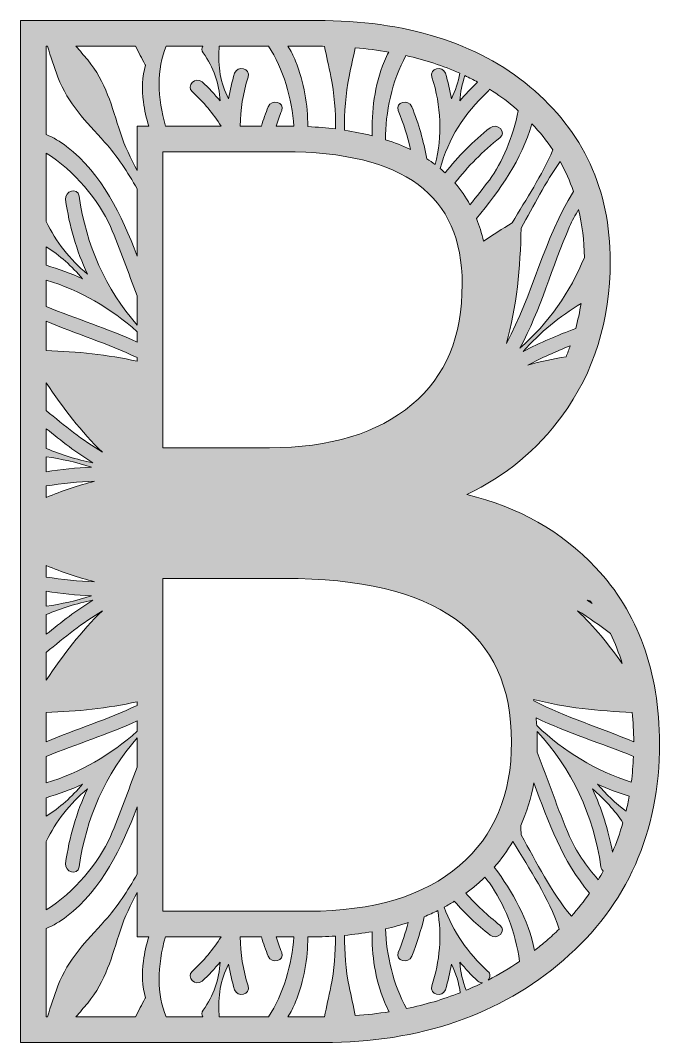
# Model space of a CAD drawing. Extents: x -272 to 608, y -386 to 48.
# Drawn here: x 508.4 to 607.6, y -179.2 to -20.8 of the extents above; entities that cross this region are included whole.
import ezdxf

# ---------------------------------------------------------------- set-up
doc = ezdxf.new("R2010")
doc.units = 0
doc.header["$MEASUREMENT"] = 0
doc.layers.add('Layer 1', color=7, linetype='Continuous', lineweight=0)

msp = doc.modelspace()

# ---------------------------------------------------------------- hatches: boundary and pattern name
at = {"layer": 'Layer 1', "true_color": 0x06b8ba, "transparency": 33554687}
h = msp.add_hatch(color=132, dxfattribs=at)
h.dxf.hatch_style = 2
edge = h.paths.add_edge_path()
edge.add_spline(control_points=[(590.03, -163.45), (589.43, -163.97), (588.81, -164.47), (588.19, -164.95), (587.17, -160.06), (584.79, -155.93), (581.92, -152.05), (583.01, -150.8), (583.98, -149.46), (584.8, -148.04), (587.45, -152.46), (590.33, -156.71), (591.99, -161.64), (591.36, -162.26), (590.71, -162.86), (590.03, -163.45)], knot_values=[0, 0, 0, 0, 1, 1, 1, 2, 2, 2, 3, 3, 3, 4, 4, 4, 5, 5, 5, 5], degree=3, periodic=0)
edge = h.paths.add_edge_path()
edge.add_spline(control_points=[(555.61, -24.78), (555.89, -26.31), (556.25, -27.84), (556.59, -29.45), (557.15, -32.16), (557.31, -34.87), (557.32, -37.59), (555.95, -37.42), (554.52, -37.3), (553.02, -37.22), (552.99, -33.83), (552.48, -30.44), (551.11, -27.07), (550.78, -26.25), (550.38, -25.48), (549.92, -24.76), (549.92, -24.76), (554.39, -24.76), (554.39, -24.76), (554.8, -24.76), (555.2, -24.77), (555.61, -24.78)], knot_values=[0, 0, 0, 0, 1, 1, 1, 2, 2, 2, 3, 3, 3, 4, 4, 4, 5, 5, 5, 6, 6, 6, 7, 7, 7, 7], degree=3, periodic=0)
edge = h.paths.add_edge_path()
edge.add_spline(control_points=[(585.63, -34.75), (584.87, -38.78), (583.18, -42.76), (581.16, -45.51), (580.2, -46.81), (579.18, -48.08), (578.16, -49.33), (577.5, -48.12), (576.72, -46.99), (575.83, -45.96), (577.82, -43.39), (580.15, -41.03), (582.81, -38.95), (583.92, -38.09), (582.38, -36.56), (581.29, -37.4), (578.63, -39.48), (576.31, -41.84), (574.3, -44.4), (574.05, -44.17), (573.8, -43.94), (573.53, -43.72), (574.78, -39.15), (577.27, -35.13), (580.9, -31.85), (581.04, -31.72), (581.14, -31.57), (581.19, -31.42), (582.49, -32.24), (583.73, -33.13), (584.89, -34.1), (585.14, -34.31), (585.38, -34.53), (585.63, -34.75)], knot_values=[0, 0, 0, 0, 1, 1, 1, 2, 2, 2, 3, 3, 3, 4, 4, 4, 5, 5, 5, 6, 6, 6, 7, 7, 7, 8, 8, 8, 9, 9, 9, 10, 10, 10, 11, 11, 11, 11], degree=3, periodic=0)
edge = h.paths.add_edge_path()
edge.add_spline(control_points=[(591.02, -40.84), (589.3, -44.81), (586.91, -48.42), (584.69, -52.15), (583.19, -53.06), (581.71, -54.02), (580.26, -55), (579.98, -53.77), (579.62, -52.6), (579.17, -51.49), (582.81, -47), (586.17, -42.38), (587.75, -36.78), (588.98, -38.07), (590.07, -39.42), (591.02, -40.84)], knot_values=[0, 0, 0, 0, 1, 1, 1, 2, 2, 2, 3, 3, 3, 4, 4, 4, 5, 5, 5, 5], degree=3, periodic=0)
edge = h.paths.add_edge_path()
edge.add_spline(control_points=[(588.06, -126.26), (588.05, -126.19), (588.04, -126.1), (588.02, -126.03), (592.91, -127.32), (598.13, -127.86), (603.31, -128.04), (603.46, -129.52), (603.55, -131.03), (603.56, -132.6), (598.43, -130.47), (593.01, -128.8), (588.06, -126.26)], knot_values=[0, 0, 0, 0, 1, 1, 1, 2, 2, 2, 3, 3, 3, 4, 4, 4, 4], degree=3, periodic=0)
edge = h.paths.add_edge_path()
edge.add_spline(control_points=[(588.51, -130.09), (588.49, -129.69), (588.46, -129.3), (588.42, -128.91), (593.29, -131.23), (598.48, -132.82), (603.51, -134.87), (603.46, -136.23), (603.34, -137.56), (603.18, -138.87), (597.64, -137.08), (592.67, -134.12), (588.51, -130.09)], knot_values=[0, 0, 0, 0, 1, 1, 1, 2, 2, 2, 3, 3, 3, 4, 4, 4, 4], degree=3, periodic=0)
edge = h.paths.add_edge_path()
edge.add_spline(control_points=[(597.92, -139.17), (599.51, -139.9), (601.15, -140.52), (602.85, -141.05), (602.71, -141.83), (602.55, -142.59), (602.37, -143.35), (600.74, -142.16), (599.25, -140.77), (597.92, -139.17)], knot_values=[0, 0, 0, 0, 1, 1, 1, 2, 2, 2, 3, 3, 3, 3], degree=3, periodic=0)
edge = h.paths.add_edge_path()
edge.add_spline(control_points=[(597.17, -139.92), (599.02, -141.47), (600.59, -143.23), (601.88, -145.17), (601.43, -146.73), (600.89, -148.26), (600.26, -149.72), (599.62, -146.28), (598.6, -143), (597.17, -139.92)], knot_values=[0, 0, 0, 0, 1, 1, 1, 2, 2, 2, 3, 3, 3, 3], degree=3, periodic=0)
edge = h.paths.add_edge_path()
edge.add_spline(control_points=[(576.52, -151.81), (571.07, -156.49), (563.19, -158.87), (553.1, -158.87), (553.1, -158.87), (530.54, -158.87), (530.54, -158.87), (530.54, -158.87), (530.54, -107.28), (530.54, -107.28), (530.54, -107.28), (549.33, -107.28), (549.33, -107.28), (573.06, -107.28), (584.6, -115.58), (584.6, -132.64), (584.6, -140.87), (581.96, -147.14), (576.52, -151.81)], knot_values=[0, 0, 0, 0, 1, 1, 1, 2, 2, 2, 3, 3, 3, 4, 4, 4, 5, 5, 5, 6, 6, 6, 6], degree=3, periodic=0)
edge = h.paths.add_edge_path()
edge.add_spline(control_points=[(576.59, -166.75), (577.43, -167.78), (578.35, -168.77), (579.37, -169.7), (579.6, -169.9), (579.86, -169.98), (580.1, -169.98), (579.27, -170.39), (578.42, -170.77), (577.56, -171.13), (577, -169.74), (576.67, -168.29), (576.59, -166.75)], knot_values=[0, 0, 0, 0, 1, 1, 1, 2, 2, 2, 3, 3, 3, 4, 4, 4, 4], degree=3, periodic=0)
edge = h.paths.add_edge_path()
edge.add_spline(control_points=[(565.08, -161.61), (566.29, -161.33), (567.46, -161.01), (568.59, -160.64), (568.17, -162.2), (567.66, -163.74), (567.04, -165.27), (566.51, -166.57), (568.61, -167.13), (569.13, -165.85), (569.95, -163.84), (570.58, -161.79), (571.06, -159.73), (571.78, -159.44), (572.47, -159.11), (573.15, -158.77), (573.8, -162.64), (573.5, -166.58), (572.25, -170.47), (571.81, -171.81), (573.91, -172.37), (574.34, -171.04), (574.76, -169.73), (575.06, -168.41), (575.28, -167.1), (576, -168.51), (576.44, -169.99), (576.65, -171.51), (574, -172.55), (571.22, -173.36), (568.32, -173.97), (566.26, -170.3), (565.17, -165.64), (565.08, -161.61)], knot_values=[0, 0, 0, 0, 1, 1, 1, 2, 2, 2, 3, 3, 3, 4, 4, 4, 5, 5, 5, 6, 6, 6, 7, 7, 7, 8, 8, 8, 9, 9, 9, 10, 10, 10, 11, 11, 11, 11], degree=3, periodic=0)
edge = h.paths.add_edge_path()
edge.add_spline(control_points=[(559.41, -170.55), (558.87, -167.91), (558.71, -165.27), (558.68, -162.62), (560.16, -162.48), (561.59, -162.29), (562.97, -162.05), (562.94, -165.69), (563.42, -169.32), (564.89, -172.93), (565.11, -173.46), (565.36, -173.97), (565.63, -174.46), (563.92, -174.74), (562.16, -174.94), (560.36, -175.07), (560.08, -173.59), (559.74, -172.1), (559.41, -170.55)], knot_values=[0, 0, 0, 0, 1, 1, 1, 2, 2, 2, 3, 3, 3, 4, 4, 4, 5, 5, 5, 6, 6, 6, 6], degree=3, periodic=0)
edge = h.paths.add_edge_path()
edge.add_spline(control_points=[(540.72, -167.1), (540.94, -168.41), (541.24, -169.73), (541.66, -171.04), (542.09, -172.37), (544.19, -171.81), (543.75, -170.47), (542.94, -167.95), (542.54, -165.4), (542.52, -162.87), (542.52, -162.87), (545.81, -162.87), (545.81, -162.87), (546.13, -163.87), (546.47, -164.87), (546.87, -165.85), (547.39, -167.13), (549.49, -166.57), (548.96, -165.27), (548.64, -164.48), (548.35, -163.68), (548.08, -162.87), (548.08, -162.87), (550.86, -162.87), (550.86, -162.87), (550.56, -167.08), (549.22, -171.77), (546.9, -175.24), (546.9, -175.24), (539.25, -175.24), (539.25, -175.24), (539.27, -175.13), (539.29, -175.02), (539.27, -174.89), (539.01, -172.13), (539.48, -169.53), (540.72, -167.1)], knot_values=[0, 0, 0, 0, 1, 1, 1, 2, 2, 2, 3, 3, 3, 4, 4, 4, 5, 5, 5, 6, 6, 6, 7, 7, 7, 8, 8, 8, 9, 9, 9, 10, 10, 10, 11, 11, 11, 12, 12, 12, 12], degree=3, periodic=0)
edge = h.paths.add_edge_path()
edge.add_spline(control_points=[(529.94, -169.48), (529.94, -167.32), (530.31, -165.05), (530.92, -162.87), (530.92, -162.87), (539.55, -162.87), (539.55, -162.87), (538.34, -164.79), (536.86, -166.56), (535.1, -168.15), (534.06, -169.09), (535.59, -170.63), (536.63, -169.7), (537.65, -168.77), (538.57, -167.78), (539.41, -166.75), (539.27, -169.48), (538.38, -171.96), (536.77, -174.22), (536.51, -174.59), (536.54, -174.96), (536.72, -175.24), (536.72, -175.24), (531.05, -175.24), (531.05, -175.24), (530.29, -173.54), (529.94, -171.57), (529.94, -169.48)], knot_values=[0, 0, 0, 0, 1, 1, 1, 2, 2, 2, 3, 3, 3, 4, 4, 4, 5, 5, 5, 6, 6, 6, 7, 7, 7, 8, 8, 8, 9, 9, 9, 9], degree=3, periodic=0)
edge = h.paths.add_edge_path()
edge.add_spline(control_points=[(518.87, -173.12), (521.68, -169.69), (522.6, -165.92), (523.95, -161.81), (524.63, -159.75), (525.54, -157.82), (526.54, -155.95), (526.54, -155.95), (526.54, -162.87), (526.54, -162.87), (526.54, -162.87), (528.34, -162.87), (528.34, -162.87), (527.97, -164.07), (527.68, -165.31), (527.5, -166.61), (527.23, -168.56), (527.36, -170.5), (527.81, -172.33), (527.78, -172.37), (527.75, -172.39), (527.73, -172.44), (527.27, -173.34), (526.79, -174.28), (526.28, -175.24), (526.28, -175.24), (517.04, -175.24), (517.04, -175.24), (517.66, -174.54), (518.27, -173.84), (518.87, -173.12)], knot_values=[0, 0, 0, 0, 1, 1, 1, 2, 2, 2, 3, 3, 3, 4, 4, 4, 5, 5, 5, 6, 6, 6, 7, 7, 7, 8, 8, 8, 9, 9, 9, 10, 10, 10, 10], degree=3, periodic=0)
edge = h.paths.add_edge_path()
edge.add_spline(control_points=[(518.83, -139.92), (517.16, -143.51), (516, -147.38), (515.44, -151.47), (515.25, -152.83), (517.35, -153.4), (517.54, -152.01), (518.6, -144.41), (521.7, -137.56), (526.54, -132.01), (526.54, -132.01), (526.54, -136.52), (526.54, -136.52), (525.18, -140.11), (523.93, -143.76), (522.39, -147.3), (520.62, -151.35), (516.8, -155.96), (512.44, -158.68), (512.44, -158.68), (512.44, -148.04), (512.44, -148.04), (513.95, -144.94), (516.09, -142.2), (518.83, -139.92)], knot_values=[0, 0, 0, 0, 1, 1, 1, 2, 2, 2, 3, 3, 3, 4, 4, 4, 5, 5, 5, 6, 6, 6, 7, 7, 7, 8, 8, 8, 8], degree=3, periodic=0)
edge = h.paths.add_edge_path()
edge.add_spline(control_points=[(518.08, -139.17), (516.43, -141.15), (514.54, -142.81), (512.44, -144.15), (512.44, -144.15), (512.44, -141.27), (512.44, -141.27), (514.38, -140.71), (516.27, -140.01), (518.08, -139.17)], knot_values=[0, 0, 0, 0, 1, 1, 1, 2, 2, 2, 3, 3, 3, 3], degree=3, periodic=0)
edge = h.paths.add_edge_path()
edge.add_spline(control_points=[(512.44, -134.88), (517.13, -132.97), (521.96, -131.45), (526.54, -129.38), (526.54, -129.38), (526.54, -130.98), (526.54, -130.98), (522.49, -134.65), (517.71, -137.35), (512.44, -138.99), (512.44, -138.99), (512.44, -134.88), (512.44, -134.88)], knot_values=[0, 0, 0, 0, 1, 1, 1, 2, 2, 2, 3, 3, 3, 4, 4, 4, 4], degree=3, periodic=0)
edge = h.paths.add_edge_path()
edge.add_spline(control_points=[(512.44, -128.05), (517.2, -127.89), (521.99, -127.44), (526.54, -126.39), (526.54, -126.39), (526.54, -126.96), (526.54, -126.96), (521.98, -129.12), (517.08, -130.67), (512.44, -132.6), (512.44, -132.6), (512.44, -128.05), (512.44, -128.05)], knot_values=[0, 0, 0, 0, 1, 1, 1, 2, 2, 2, 3, 3, 3, 4, 4, 4, 4], degree=3, periodic=0)
edge = h.paths.add_edge_path()
edge.add_spline(control_points=[(521.15, -112.28), (517.87, -115.44), (515.02, -119.16), (512.44, -123.07), (512.44, -123.07), (512.44, -118.75), (512.44, -118.75), (515.24, -116.44), (518.07, -114.16), (521.15, -112.28)], knot_values=[0, 0, 0, 0, 1, 1, 1, 2, 2, 2, 3, 3, 3, 3], degree=3, periodic=0)
edge = h.paths.add_edge_path()
edge.add_spline(control_points=[(519.69, -110.65), (517.13, -112.22), (514.76, -114.05), (512.44, -115.94), (512.44, -115.94), (512.44, -112.87), (512.44, -112.87), (514.75, -111.9), (517.17, -111.15), (519.69, -110.65)], knot_values=[0, 0, 0, 0, 1, 1, 1, 2, 2, 2, 3, 3, 3, 3], degree=3, periodic=0)
edge = h.paths.add_edge_path()
edge.add_spline(control_points=[(519.45, -109.96), (517.14, -110.73), (514.8, -111.27), (512.44, -111.59), (512.44, -111.59), (512.44, -109.27), (512.44, -109.27), (514.76, -109.61), (517.09, -109.88), (519.45, -109.96)], knot_values=[0, 0, 0, 0, 1, 1, 1, 2, 2, 2, 3, 3, 3, 3], degree=3, periodic=0)
edge = h.paths.add_edge_path()
edge.add_spline(control_points=[(519.94, -107.79), (517.44, -107.73), (514.94, -107.44), (512.44, -107.06), (512.44, -107.06), (512.44, -105.28), (512.44, -105.28), (514.91, -106.29), (517.41, -107.16), (519.94, -107.79)], knot_values=[0, 0, 0, 0, 1, 1, 1, 2, 2, 2, 3, 3, 3, 3], degree=3, periodic=0)
edge = h.paths.add_edge_path()
edge.add_spline(control_points=[(519.94, -92.21), (517.41, -92.84), (514.91, -93.71), (512.44, -94.72), (512.44, -94.72), (512.44, -92.94), (512.44, -92.94), (514.94, -92.56), (517.44, -92.27), (519.94, -92.21)], knot_values=[0, 0, 0, 0, 1, 1, 1, 2, 2, 2, 3, 3, 3, 3], degree=3, periodic=0)
edge = h.paths.add_edge_path()
edge.add_spline(control_points=[(519.45, -90.04), (517.09, -90.12), (514.76, -90.39), (512.44, -90.73), (512.44, -90.73), (512.44, -88.41), (512.44, -88.41), (514.8, -88.73), (517.14, -89.27), (519.45, -90.04)], knot_values=[0, 0, 0, 0, 1, 1, 1, 2, 2, 2, 3, 3, 3, 3], degree=3, periodic=0)
edge = h.paths.add_edge_path()
edge.add_spline(control_points=[(519.69, -89.35), (517.17, -88.85), (514.75, -88.1), (512.44, -87.13), (512.44, -87.13), (512.44, -84.06), (512.44, -84.06), (514.76, -85.95), (517.13, -87.78), (519.69, -89.35)], knot_values=[0, 0, 0, 0, 1, 1, 1, 2, 2, 2, 3, 3, 3, 3], degree=3, periodic=0)
edge = h.paths.add_edge_path()
edge.add_spline(control_points=[(521.15, -87.72), (518.07, -85.84), (515.24, -83.56), (512.44, -81.25), (512.44, -81.25), (512.44, -76.93), (512.44, -76.93), (515.02, -80.84), (517.87, -84.56), (521.15, -87.72)], knot_values=[0, 0, 0, 0, 1, 1, 1, 2, 2, 2, 3, 3, 3, 3], degree=3, periodic=0)
edge = h.paths.add_edge_path()
edge.add_spline(control_points=[(526.54, -73.04), (526.54, -73.04), (526.54, -73.61), (526.54, -73.61), (521.99, -72.56), (517.2, -72.11), (512.44, -71.95), (512.44, -71.95), (512.44, -67.4), (512.44, -67.4), (517.08, -69.33), (521.98, -70.88), (526.54, -73.04)], knot_values=[0, 0, 0, 0, 1, 1, 1, 2, 2, 2, 3, 3, 3, 4, 4, 4, 4], degree=3, periodic=0)
edge = h.paths.add_edge_path()
edge.add_spline(control_points=[(526.54, -69.02), (526.54, -69.02), (526.54, -70.62), (526.54, -70.62), (521.96, -68.55), (517.13, -67.03), (512.44, -65.12), (512.44, -65.12), (512.44, -61.01), (512.44, -61.01), (517.71, -62.65), (522.49, -65.35), (526.54, -69.02)], knot_values=[0, 0, 0, 0, 1, 1, 1, 2, 2, 2, 3, 3, 3, 4, 4, 4, 4], degree=3, periodic=0)
edge = h.paths.add_edge_path()
edge.add_spline(control_points=[(518.08, -60.83), (516.27, -59.99), (514.38, -59.29), (512.44, -58.73), (512.44, -58.73), (512.44, -55.85), (512.44, -55.85), (514.54, -57.19), (516.43, -58.85), (518.08, -60.83)], knot_values=[0, 0, 0, 0, 1, 1, 1, 2, 2, 2, 3, 3, 3, 3], degree=3, periodic=0)
edge = h.paths.add_edge_path()
edge.add_spline(control_points=[(522.39, -52.7), (523.93, -56.24), (525.18, -59.89), (526.54, -63.48), (526.54, -63.48), (526.54, -67.99), (526.54, -67.99), (521.7, -62.44), (518.6, -55.59), (517.54, -47.99), (517.35, -46.6), (515.25, -47.17), (515.44, -48.53), (516, -52.62), (517.16, -56.49), (518.83, -60.08), (516.09, -57.8), (513.95, -55.06), (512.44, -51.96), (512.44, -51.96), (512.44, -41.32), (512.44, -41.32), (516.8, -44.04), (520.62, -48.65), (522.39, -52.7)], knot_values=[0, 0, 0, 0, 1, 1, 1, 2, 2, 2, 3, 3, 3, 4, 4, 4, 5, 5, 5, 6, 6, 6, 7, 7, 7, 8, 8, 8, 8], degree=3, periodic=0)
edge = h.paths.add_edge_path()
edge.add_spline(control_points=[(527.73, -27.56), (527.75, -27.61), (527.78, -27.63), (527.81, -27.67), (527.36, -29.5), (527.23, -31.44), (527.5, -33.39), (527.68, -34.69), (527.97, -35.93), (528.34, -37.13), (528.34, -37.13), (526.54, -37.13), (526.54, -37.13), (526.54, -37.13), (526.54, -44.05), (526.54, -44.05), (525.54, -42.18), (524.63, -40.25), (523.95, -38.19), (522.6, -34.08), (521.68, -30.31), (518.87, -26.88), (518.27, -26.16), (517.66, -25.46), (517.04, -24.76), (517.04, -24.76), (526.28, -24.76), (526.28, -24.76), (526.79, -25.72), (527.27, -26.66), (527.73, -27.56)], knot_values=[0, 0, 0, 0, 1, 1, 1, 2, 2, 2, 3, 3, 3, 4, 4, 4, 5, 5, 5, 6, 6, 6, 7, 7, 7, 8, 8, 8, 9, 9, 9, 10, 10, 10, 10], degree=3, periodic=0)
edge = h.paths.add_edge_path()
edge.add_spline(control_points=[(536.77, -25.78), (538.38, -28.04), (539.27, -30.52), (539.41, -33.25), (538.57, -32.22), (537.65, -31.23), (536.63, -30.3), (535.59, -29.37), (534.06, -30.91), (535.1, -31.85), (536.86, -33.44), (538.34, -35.21), (539.55, -37.13), (539.55, -37.13), (530.92, -37.13), (530.92, -37.13), (529.72, -32.84), (529.5, -28.23), (531.05, -24.76), (531.05, -24.76), (536.72, -24.76), (536.72, -24.76), (536.54, -25.04), (536.51, -25.41), (536.77, -25.78)], knot_values=[0, 0, 0, 0, 1, 1, 1, 2, 2, 2, 3, 3, 3, 4, 4, 4, 5, 5, 5, 6, 6, 6, 7, 7, 7, 8, 8, 8, 8], degree=3, periodic=0)
edge = h.paths.add_edge_path()
edge.add_spline(control_points=[(549.33, -37.13), (549.33, -37.13), (548.08, -37.13), (548.08, -37.13), (548.35, -36.32), (548.64, -35.52), (548.96, -34.73), (549.49, -33.43), (547.39, -32.87), (546.87, -34.15), (546.47, -35.13), (546.13, -36.13), (545.81, -37.13), (545.81, -37.13), (542.52, -37.13), (542.52, -37.13), (542.54, -34.6), (542.94, -32.05), (543.75, -29.53), (544.19, -28.19), (542.09, -27.63), (541.66, -28.96), (541.24, -30.27), (540.94, -31.59), (540.72, -32.9), (539.48, -30.47), (539.01, -27.87), (539.27, -25.11), (539.29, -24.98), (539.27, -24.87), (539.25, -24.76), (539.25, -24.76), (546.9, -24.76), (546.9, -24.76), (549.23, -28.23), (550.56, -32.93), (550.86, -37.15), (550.36, -37.14), (549.85, -37.13), (549.33, -37.13)], knot_values=[0, 0, 0, 0, 1, 1, 1, 2, 2, 2, 3, 3, 3, 4, 4, 4, 5, 5, 5, 6, 6, 6, 7, 7, 7, 8, 8, 8, 9, 9, 9, 10, 10, 10, 11, 11, 11, 12, 12, 12, 13, 13, 13, 13], degree=3, periodic=0)
edge = h.paths.add_edge_path()
edge.add_spline(control_points=[(599.93, -115.84), (600.66, -117.31), (601.27, -118.86), (601.78, -120.48), (599.68, -117.52), (597.39, -114.73), (594.85, -112.28), (596.61, -113.35), (598.29, -114.57), (599.93, -115.84)], knot_values=[0, 0, 0, 0, 1, 1, 1, 2, 2, 2, 3, 3, 3, 3], degree=3, periodic=0)
edge = h.paths.add_edge_path()
edge.add_spline(control_points=[(596.31, -110.65), (596.48, -110.68), (596.63, -110.72), (596.79, -110.75), (596.89, -110.89), (596.99, -111.02), (597.09, -111.16), (596.83, -110.99), (596.58, -110.81), (596.31, -110.65)], knot_values=[0, 0, 0, 0, 1, 1, 1, 2, 2, 2, 3, 3, 3, 3], degree=3, periodic=0)
edge = h.paths.add_edge_path()
edge.add_spline(control_points=[(583.8, -70.86), (585.42, -65.18), (585.97, -59.02), (586.09, -52.96), (588.05, -49.47), (589.84, -45.9), (592.13, -42.64), (592.96, -44.12), (593.66, -45.67), (594.21, -47.29), (589.69, -54.46), (587.9, -63.3), (583.8, -70.86)], knot_values=[0, 0, 0, 0, 1, 1, 1, 2, 2, 2, 3, 3, 3, 4, 4, 4, 4], degree=3, periodic=0)
edge = h.paths.add_edge_path()
edge.add_spline(control_points=[(585.9, -71.59), (589.12, -65.59), (590.87, -58.97), (593.61, -52.7), (593.99, -51.84), (594.46, -50.95), (595.01, -50.06), (595.56, -52.4), (595.86, -54.88), (595.9, -57.5), (593.7, -62.9), (590.33, -67.69), (585.9, -71.59)], knot_values=[0, 0, 0, 0, 1, 1, 1, 2, 2, 2, 3, 3, 3, 4, 4, 4, 4], degree=3, periodic=0)
edge = h.paths.add_edge_path()
edge.add_spline(control_points=[(586.41, -72.1), (589.03, -69.12), (592.06, -66.63), (595.39, -64.64), (595.18, -65.97), (594.89, -67.26), (594.55, -68.52), (591.77, -69.57), (589.03, -70.7), (586.41, -72.1)], knot_values=[0, 0, 0, 0, 1, 1, 1, 2, 2, 2, 3, 3, 3, 3], degree=3, periodic=0)
edge = h.paths.add_edge_path()
edge.add_spline(control_points=[(587.14, -74.2), (589.25, -73.06), (591.46, -72.1), (593.7, -71.21), (593.5, -71.78), (593.29, -72.35), (593.05, -72.91), (591.04, -73.24), (589.06, -73.65), (587.14, -74.2)], knot_values=[0, 0, 0, 0, 1, 1, 1, 2, 2, 2, 3, 3, 3, 3], degree=3, periodic=0)
edge = h.paths.add_edge_path()
edge.add_spline(control_points=[(576.95, -61.65), (576.95, -69.79), (574.4, -75.9), (569.15, -80.32), (563.88, -84.76), (556.45, -87.01), (547.07, -87.01), (547.07, -87.01), (530.54, -87.01), (530.54, -87.01), (530.54, -87.01), (530.54, -41.13), (530.54, -41.13), (530.54, -41.13), (549.33, -41.13), (549.33, -41.13), (567.92, -41.13), (576.95, -47.84), (576.95, -61.65)], knot_values=[0, 0, 0, 0, 1, 1, 1, 2, 2, 2, 3, 3, 3, 4, 4, 4, 5, 5, 5, 6, 6, 6, 6], degree=3, periodic=0)
edge = h.paths.add_edge_path()
edge.add_spline(control_points=[(572.25, -29.53), (573.7, -34.05), (573.88, -38.65), (572.77, -43.11), (572.35, -42.8), (571.91, -42.5), (571.46, -42.21), (570.97, -39.49), (570.2, -36.79), (569.13, -34.15), (568.61, -32.87), (566.51, -33.43), (567.04, -34.73), (567.85, -36.72), (568.48, -38.75), (568.95, -40.79), (567.74, -40.21), (566.45, -39.69), (565.07, -39.25), (565.01, -35.1), (566.08, -30.11), (568.22, -26.2), (571.21, -26.88), (574, -27.8), (576.57, -28.95), (576.34, -30.31), (575.93, -31.63), (575.28, -32.9), (575.06, -31.59), (574.76, -30.27), (574.34, -28.96), (573.91, -27.63), (571.81, -28.19), (572.25, -29.53)], knot_values=[0, 0, 0, 0, 1, 1, 1, 2, 2, 2, 3, 3, 3, 4, 4, 4, 5, 5, 5, 6, 6, 6, 7, 7, 7, 8, 8, 8, 9, 9, 9, 10, 10, 10, 11, 11, 11, 11], degree=3, periodic=0)
edge = h.paths.add_edge_path()
edge.add_spline(control_points=[(577.38, -29.32), (578.05, -29.64), (578.7, -29.98), (579.34, -30.33), (578.33, -31.25), (577.42, -32.24), (576.59, -33.25), (576.66, -31.88), (576.94, -30.58), (577.38, -29.32)], knot_values=[0, 0, 0, 0, 1, 1, 1, 2, 2, 2, 3, 3, 3, 3], degree=3, periodic=0)
edge = h.paths.add_edge_path()
edge.add_spline(control_points=[(560.35, -25.01), (562.14, -25.16), (563.89, -25.37), (565.56, -25.67), (565.32, -26.12), (565.09, -26.58), (564.89, -27.07), (563.33, -30.91), (562.88, -34.77), (562.99, -38.64), (561.63, -38.29), (560.19, -38.01), (558.68, -37.78), (558.69, -34.99), (558.84, -32.22), (559.41, -29.45), (559.73, -27.92), (560.07, -26.46), (560.35, -25.01)], knot_values=[0, 0, 0, 0, 1, 1, 1, 2, 2, 2, 3, 3, 3, 4, 4, 4, 5, 5, 5, 6, 6, 6, 6], degree=3, periodic=0)
edge = h.paths.add_edge_path()
edge.add_spline(control_points=[(512.65, -24.76), (513.14, -26.37), (513.65, -27.97), (514.25, -29.55), (515.8, -33.71), (518.62, -36.39), (521.5, -39.61), (523.49, -41.84), (525.07, -44.31), (526.54, -46.87), (526.54, -46.87), (526.54, -57.29), (526.54, -57.29), (524.08, -50.88), (521.27, -44.71), (515.57, -40.29), (514.59, -39.53), (513.53, -38.92), (512.44, -38.44), (512.44, -38.44), (512.44, -24.76), (512.44, -24.76), (512.44, -24.76), (512.65, -24.76), (512.65, -24.76)], knot_values=[0, 0, 0, 0, 1, 1, 1, 2, 2, 2, 3, 3, 3, 4, 4, 4, 5, 5, 5, 6, 6, 6, 7, 7, 7, 8, 8, 8, 8], degree=3, periodic=0)
edge = h.paths.add_edge_path()
edge.add_spline(control_points=[(512.44, -175.24), (512.44, -175.24), (512.44, -161.56), (512.44, -161.56), (513.53, -161.08), (514.59, -160.47), (515.57, -159.71), (521.27, -155.28), (524.08, -149.12), (526.54, -142.71), (526.54, -142.71), (526.54, -153.13), (526.54, -153.13), (525.07, -155.69), (523.49, -158.16), (521.5, -160.39), (518.62, -163.61), (515.8, -166.29), (514.25, -170.45), (513.65, -172.03), (513.14, -173.63), (512.65, -175.24), (512.65, -175.24), (512.44, -175.24), (512.44, -175.24)], knot_values=[0, 0, 0, 0, 1, 1, 1, 2, 2, 2, 3, 3, 3, 4, 4, 4, 5, 5, 5, 6, 6, 6, 7, 7, 7, 8, 8, 8, 8], degree=3, periodic=0)
edge = h.paths.add_edge_path()
edge.add_spline(control_points=[(555.47, -175.24), (555.47, -175.24), (549.92, -175.24), (549.92, -175.24), (550.38, -174.52), (550.78, -173.75), (551.11, -172.93), (552.47, -169.59), (552.98, -166.23), (553.02, -162.87), (553.02, -162.87), (553.1, -162.87), (553.1, -162.87), (554.55, -162.87), (555.95, -162.82), (557.32, -162.73), (557.29, -165.34), (557.13, -167.95), (556.59, -170.55), (556.25, -172.16), (555.89, -173.71), (555.61, -175.24), (555.56, -175.24), (555.52, -175.24), (555.47, -175.24)], knot_values=[0, 0, 0, 0, 1, 1, 1, 2, 2, 2, 3, 3, 3, 4, 4, 4, 5, 5, 5, 6, 6, 6, 7, 7, 7, 8, 8, 8, 8], degree=3, periodic=0)
edge = h.paths.add_edge_path()
edge.add_spline(control_points=[(581.16, -154.49), (583.41, -157.55), (585.27, -162.15), (585.85, -166.65), (584.29, -167.71), (582.67, -168.68), (580.98, -169.55), (581.3, -169.16), (581.39, -168.59), (580.9, -168.15), (577.8, -165.35), (575.54, -162.01), (574.17, -158.25), (574.7, -157.95), (575.22, -157.65), (575.73, -157.33), (577.39, -159.22), (579.24, -161), (581.29, -162.6), (582.38, -163.44), (583.92, -161.91), (582.81, -161.05), (580.87, -159.54), (579.12, -157.88), (577.53, -156.1), (578.08, -155.69), (578.61, -155.28), (579.12, -154.84), (579.59, -154.44), (580.03, -154.02), (580.47, -153.6), (580.7, -153.9), (580.93, -154.19), (581.16, -154.49)], knot_values=[0, 0, 0, 0, 1, 1, 1, 2, 2, 2, 3, 3, 3, 4, 4, 4, 5, 5, 5, 6, 6, 6, 7, 7, 7, 8, 8, 8, 9, 9, 9, 10, 10, 10, 11, 11, 11, 11], degree=3, periodic=0)
edge = h.paths.add_edge_path()
edge.add_spline(control_points=[(593.88, -159.65), (590.68, -155.82), (588.52, -151.37), (586.09, -147.04), (586.08, -146.56), (586.06, -146.08), (586.04, -145.6), (586.96, -143.54), (587.63, -141.33), (588.05, -138.98), (590.34, -145.06), (592.52, -151.18), (596.7, -156.08), (595.84, -157.32), (594.9, -158.5), (593.88, -159.65)], knot_values=[0, 0, 0, 0, 1, 1, 1, 2, 2, 2, 3, 3, 3, 4, 4, 4, 5, 5, 5, 5], degree=3, periodic=0)
edge = h.paths.add_edge_path()
edge.add_spline(control_points=[(598.06, -153.99), (596.14, -151.85), (594.57, -149.49), (593.61, -147.3), (591.74, -143.01), (590.31, -138.55), (588.57, -134.24), (588.59, -133.71), (588.6, -133.18), (588.6, -132.64), (588.6, -132.09), (588.59, -131.55), (588.57, -131.02), (593.92, -136.75), (597.34, -143.95), (598.46, -152.01), (598.5, -152.31), (598.65, -152.51), (598.83, -152.64), (598.58, -153.09), (598.33, -153.54), (598.06, -153.99)], knot_values=[0, 0, 0, 0, 1, 1, 1, 2, 2, 2, 3, 3, 3, 4, 4, 4, 5, 5, 5, 6, 6, 6, 7, 7, 7, 7], degree=3, periodic=0)
edge = h.paths.add_edge_path()
edge.add_spline(control_points=[(597.65, -105.58), (592.4, -100), (585.7, -96.21), (577.67, -94.27), (583.67, -91.37), (588.62, -87.3), (592.42, -82.11), (597.39, -75.33), (599.91, -67.25), (599.91, -58.09), (599.91, -47.04), (595.72, -37.93), (587.45, -31.03), (579.29, -24.21), (568.17, -20.76), (554.39, -20.76), (554.39, -20.76), (508.44, -20.76), (508.44, -20.76), (508.44, -20.76), (508.44, -179.24), (508.44, -179.24), (508.44, -179.24), (555.47, -179.24), (555.47, -179.24), (570.33, -179.24), (582.84, -174.94), (592.65, -166.47), (602.54, -157.93), (607.56, -146.62), (607.56, -132.86), (607.56, -121.75), (604.23, -112.57), (597.65, -105.58)], knot_values=[0, 0, 0, 0, 1, 1, 1, 2, 2, 2, 3, 3, 3, 4, 4, 4, 5, 5, 5, 6, 6, 6, 7, 7, 7, 8, 8, 8, 9, 9, 9, 10, 10, 10, 11, 11, 11, 11], degree=3, periodic=0)

# ---------------------------------------------------------------- linework, layer by layer
at = {"layer": 'Layer 1'}
for points, knots in [([(597.65, -105.58), (592.4, -100), (585.7, -96.21), (577.67, -94.27), (583.67, -91.37), (588.62, -87.3), (592.42, -82.11), (597.39, -75.33), (599.91, -67.25), (599.91, -58.09), (599.91, -47.04), (595.72, -37.93), (587.45, -31.03), (579.29, -24.21), (568.17, -20.76), (554.39, -20.76), (554.39, -20.76), (508.44, -20.76), (508.44, -20.76), (508.44, -20.76), (508.44, -179.24), (508.44, -179.24), (508.44, -179.24), (555.47, -179.24), (555.47, -179.24), (570.33, -179.24), (582.84, -174.94), (592.65, -166.47), (602.54, -157.93), (607.56, -146.62), (607.56, -132.86), (607.56, -121.75), (604.23, -112.57), (597.65, -105.58)], [0, 0, 0, 0, 1, 1, 1, 2, 2, 2, 3, 3, 3, 4, 4, 4, 5, 5, 5, 6, 6, 6, 7, 7, 7, 8, 8, 8, 9, 9, 9, 10, 10, 10, 11, 11, 11, 11]), ([(512.65, -24.76), (513.14, -26.37), (513.65, -27.97), (514.25, -29.55), (515.8, -33.71), (518.62, -36.39), (521.5, -39.61), (523.49, -41.84), (525.07, -44.31), (526.54, -46.87), (526.54, -46.87), (526.54, -57.29), (526.54, -57.29), (524.08, -50.88), (521.27, -44.71), (515.57, -40.29), (514.59, -39.53), (513.53, -38.92), (512.44, -38.44), (512.44, -38.44), (512.44, -24.76), (512.44, -24.76), (512.44, -24.76), (512.65, -24.76), (512.65, -24.76)], [0, 0, 0, 0, 1, 1, 1, 2, 2, 2, 3, 3, 3, 4, 4, 4, 5, 5, 5, 6, 6, 6, 7, 7, 7, 8, 8, 8, 8]), ([(527.73, -27.56), (527.75, -27.61), (527.78, -27.63), (527.81, -27.67), (527.36, -29.5), (527.23, -31.44), (527.5, -33.39), (527.68, -34.69), (527.97, -35.93), (528.34, -37.13), (528.34, -37.13), (526.54, -37.13), (526.54, -37.13), (526.54, -37.13), (526.54, -44.05), (526.54, -44.05), (525.54, -42.18), (524.63, -40.25), (523.95, -38.19), (522.6, -34.08), (521.68, -30.31), (518.87, -26.88), (518.27, -26.16), (517.66, -25.46), (517.04, -24.76), (517.04, -24.76), (526.28, -24.76), (526.28, -24.76), (526.79, -25.72), (527.27, -26.66), (527.73, -27.56)], [0, 0, 0, 0, 1, 1, 1, 2, 2, 2, 3, 3, 3, 4, 4, 4, 5, 5, 5, 6, 6, 6, 7, 7, 7, 8, 8, 8, 9, 9, 9, 10, 10, 10, 10]), ([(536.77, -25.78), (538.38, -28.04), (539.27, -30.52), (539.41, -33.25), (538.57, -32.22), (537.65, -31.23), (536.63, -30.3), (535.59, -29.37), (534.06, -30.91), (535.1, -31.85), (536.86, -33.44), (538.34, -35.21), (539.55, -37.13), (539.55, -37.13), (530.92, -37.13), (530.92, -37.13), (529.72, -32.84), (529.5, -28.23), (531.05, -24.76), (531.05, -24.76), (536.72, -24.76), (536.72, -24.76), (536.54, -25.04), (536.51, -25.41), (536.77, -25.78)], [0, 0, 0, 0, 1, 1, 1, 2, 2, 2, 3, 3, 3, 4, 4, 4, 5, 5, 5, 6, 6, 6, 7, 7, 7, 8, 8, 8, 8]), ([(549.33, -37.13), (549.33, -37.13), (548.08, -37.13), (548.08, -37.13), (548.35, -36.32), (548.64, -35.52), (548.96, -34.73), (549.49, -33.43), (547.39, -32.87), (546.87, -34.15), (546.47, -35.13), (546.13, -36.13), (545.81, -37.13), (545.81, -37.13), (542.52, -37.13), (542.52, -37.13), (542.54, -34.6), (542.94, -32.05), (543.75, -29.53), (544.19, -28.19), (542.09, -27.63), (541.66, -28.96), (541.24, -30.27), (540.94, -31.59), (540.72, -32.9), (539.48, -30.47), (539.01, -27.87), (539.27, -25.11), (539.29, -24.98), (539.27, -24.87), (539.25, -24.76), (539.25, -24.76), (546.9, -24.76), (546.9, -24.76), (549.23, -28.23), (550.56, -32.93), (550.86, -37.15), (550.36, -37.14), (549.85, -37.13), (549.33, -37.13)], [0, 0, 0, 0, 1, 1, 1, 2, 2, 2, 3, 3, 3, 4, 4, 4, 5, 5, 5, 6, 6, 6, 7, 7, 7, 8, 8, 8, 9, 9, 9, 10, 10, 10, 11, 11, 11, 12, 12, 12, 13, 13, 13, 13]), ([(555.61, -24.78), (555.89, -26.31), (556.25, -27.84), (556.59, -29.45), (557.15, -32.16), (557.31, -34.87), (557.32, -37.59), (555.95, -37.42), (554.52, -37.3), (553.02, -37.22), (552.99, -33.83), (552.48, -30.44), (551.11, -27.07), (550.78, -26.25), (550.38, -25.48), (549.92, -24.76), (549.92, -24.76), (554.39, -24.76), (554.39, -24.76), (554.8, -24.76), (555.2, -24.77), (555.61, -24.78)], [0, 0, 0, 0, 1, 1, 1, 2, 2, 2, 3, 3, 3, 4, 4, 4, 5, 5, 5, 6, 6, 6, 7, 7, 7, 7]), ([(560.35, -25.01), (562.14, -25.16), (563.89, -25.37), (565.56, -25.67), (565.32, -26.12), (565.09, -26.58), (564.89, -27.07), (563.33, -30.91), (562.88, -34.77), (562.99, -38.64), (561.63, -38.29), (560.19, -38.01), (558.68, -37.78), (558.69, -34.99), (558.84, -32.22), (559.41, -29.45), (559.73, -27.92), (560.07, -26.46), (560.35, -25.01)], [0, 0, 0, 0, 1, 1, 1, 2, 2, 2, 3, 3, 3, 4, 4, 4, 5, 5, 5, 6, 6, 6, 6]), ([(572.25, -29.53), (573.7, -34.05), (573.88, -38.65), (572.77, -43.11), (572.35, -42.8), (571.91, -42.5), (571.46, -42.21), (570.97, -39.49), (570.2, -36.79), (569.13, -34.15), (568.61, -32.87), (566.51, -33.43), (567.04, -34.73), (567.85, -36.72), (568.48, -38.75), (568.95, -40.79), (567.74, -40.21), (566.45, -39.69), (565.07, -39.25), (565.01, -35.1), (566.08, -30.11), (568.22, -26.2), (571.21, -26.88), (574, -27.8), (576.57, -28.95), (576.34, -30.31), (575.93, -31.63), (575.28, -32.9), (575.06, -31.59), (574.76, -30.27), (574.34, -28.96), (573.91, -27.63), (571.81, -28.19), (572.25, -29.53)], [0, 0, 0, 0, 1, 1, 1, 2, 2, 2, 3, 3, 3, 4, 4, 4, 5, 5, 5, 6, 6, 6, 7, 7, 7, 8, 8, 8, 9, 9, 9, 10, 10, 10, 11, 11, 11, 11]), ([(577.38, -29.32), (578.05, -29.64), (578.7, -29.98), (579.34, -30.33), (578.33, -31.25), (577.42, -32.24), (576.59, -33.25), (576.66, -31.88), (576.94, -30.58), (577.38, -29.32)], [0, 0, 0, 0, 1, 1, 1, 2, 2, 2, 3, 3, 3, 3]), ([(585.63, -34.75), (584.87, -38.78), (583.18, -42.76), (581.16, -45.51), (580.2, -46.81), (579.18, -48.08), (578.16, -49.33), (577.5, -48.12), (576.72, -46.99), (575.83, -45.96), (577.82, -43.39), (580.15, -41.03), (582.81, -38.95), (583.92, -38.09), (582.38, -36.56), (581.29, -37.4), (578.63, -39.48), (576.31, -41.84), (574.3, -44.4), (574.05, -44.17), (573.8, -43.94), (573.53, -43.72), (574.78, -39.15), (577.27, -35.13), (580.9, -31.85), (581.04, -31.72), (581.14, -31.57), (581.19, -31.42), (582.49, -32.24), (583.73, -33.13), (584.89, -34.1), (585.14, -34.31), (585.38, -34.53), (585.63, -34.75)], [0, 0, 0, 0, 1, 1, 1, 2, 2, 2, 3, 3, 3, 4, 4, 4, 5, 5, 5, 6, 6, 6, 7, 7, 7, 8, 8, 8, 9, 9, 9, 10, 10, 10, 11, 11, 11, 11]), ([(591.02, -40.84), (589.3, -44.81), (586.91, -48.42), (584.69, -52.15), (583.19, -53.06), (581.71, -54.02), (580.26, -55), (579.98, -53.77), (579.62, -52.6), (579.17, -51.49), (582.81, -47), (586.17, -42.38), (587.75, -36.78), (588.98, -38.07), (590.07, -39.42), (591.02, -40.84)], [0, 0, 0, 0, 1, 1, 1, 2, 2, 2, 3, 3, 3, 4, 4, 4, 5, 5, 5, 5]), ([(576.95, -61.65), (576.95, -69.79), (574.4, -75.9), (569.15, -80.32), (563.88, -84.76), (556.45, -87.01), (547.07, -87.01), (547.07, -87.01), (530.54, -87.01), (530.54, -87.01), (530.54, -87.01), (530.54, -41.13), (530.54, -41.13), (530.54, -41.13), (549.33, -41.13), (549.33, -41.13), (567.92, -41.13), (576.95, -47.84), (576.95, -61.65)], [0, 0, 0, 0, 1, 1, 1, 2, 2, 2, 3, 3, 3, 4, 4, 4, 5, 5, 5, 6, 6, 6, 6]), ([(522.39, -52.7), (523.93, -56.24), (525.18, -59.89), (526.54, -63.48), (526.54, -63.48), (526.54, -67.99), (526.54, -67.99), (521.7, -62.44), (518.6, -55.59), (517.54, -47.99), (517.35, -46.6), (515.25, -47.17), (515.44, -48.53), (516, -52.62), (517.16, -56.49), (518.83, -60.08), (516.09, -57.8), (513.95, -55.06), (512.44, -51.96), (512.44, -51.96), (512.44, -41.32), (512.44, -41.32), (516.8, -44.04), (520.62, -48.65), (522.39, -52.7)], [0, 0, 0, 0, 1, 1, 1, 2, 2, 2, 3, 3, 3, 4, 4, 4, 5, 5, 5, 6, 6, 6, 7, 7, 7, 8, 8, 8, 8]), ([(583.8, -70.86), (585.42, -65.18), (585.97, -59.02), (586.09, -52.96), (588.05, -49.47), (589.84, -45.9), (592.13, -42.64), (592.96, -44.12), (593.66, -45.67), (594.21, -47.29), (589.69, -54.46), (587.9, -63.3), (583.8, -70.86)], [0, 0, 0, 0, 1, 1, 1, 2, 2, 2, 3, 3, 3, 4, 4, 4, 4]), ([(585.9, -71.59), (589.12, -65.59), (590.87, -58.97), (593.61, -52.7), (593.99, -51.84), (594.46, -50.95), (595.01, -50.06), (595.56, -52.4), (595.86, -54.88), (595.9, -57.5), (593.7, -62.9), (590.33, -67.69), (585.9, -71.59)], [0, 0, 0, 0, 1, 1, 1, 2, 2, 2, 3, 3, 3, 4, 4, 4, 4]), ([(518.08, -60.83), (516.27, -59.99), (514.38, -59.29), (512.44, -58.73), (512.44, -58.73), (512.44, -55.85), (512.44, -55.85), (514.54, -57.19), (516.43, -58.85), (518.08, -60.83)], [0, 0, 0, 0, 1, 1, 1, 2, 2, 2, 3, 3, 3, 3]), ([(526.54, -69.02), (526.54, -69.02), (526.54, -70.62), (526.54, -70.62), (521.96, -68.55), (517.13, -67.03), (512.44, -65.12), (512.44, -65.12), (512.44, -61.01), (512.44, -61.01), (517.71, -62.65), (522.49, -65.35), (526.54, -69.02)], [0, 0, 0, 0, 1, 1, 1, 2, 2, 2, 3, 3, 3, 4, 4, 4, 4]), ([(586.41, -72.1), (589.03, -69.12), (592.06, -66.63), (595.39, -64.64), (595.18, -65.97), (594.89, -67.26), (594.55, -68.52), (591.77, -69.57), (589.03, -70.7), (586.41, -72.1)], [0, 0, 0, 0, 1, 1, 1, 2, 2, 2, 3, 3, 3, 3]), ([(526.54, -73.04), (526.54, -73.04), (526.54, -73.61), (526.54, -73.61), (521.99, -72.56), (517.2, -72.11), (512.44, -71.95), (512.44, -71.95), (512.44, -67.4), (512.44, -67.4), (517.08, -69.33), (521.98, -70.88), (526.54, -73.04)], [0, 0, 0, 0, 1, 1, 1, 2, 2, 2, 3, 3, 3, 4, 4, 4, 4]), ([(587.14, -74.2), (589.25, -73.06), (591.46, -72.1), (593.7, -71.21), (593.5, -71.78), (593.29, -72.35), (593.05, -72.91), (591.04, -73.24), (589.06, -73.65), (587.14, -74.2)], [0, 0, 0, 0, 1, 1, 1, 2, 2, 2, 3, 3, 3, 3]), ([(521.15, -87.72), (518.07, -85.84), (515.24, -83.56), (512.44, -81.25), (512.44, -81.25), (512.44, -76.93), (512.44, -76.93), (515.02, -80.84), (517.87, -84.56), (521.15, -87.72)], [0, 0, 0, 0, 1, 1, 1, 2, 2, 2, 3, 3, 3, 3]), ([(519.69, -89.35), (517.17, -88.85), (514.75, -88.1), (512.44, -87.13), (512.44, -87.13), (512.44, -84.06), (512.44, -84.06), (514.76, -85.95), (517.13, -87.78), (519.69, -89.35)], [0, 0, 0, 0, 1, 1, 1, 2, 2, 2, 3, 3, 3, 3]), ([(519.45, -90.04), (517.09, -90.12), (514.76, -90.39), (512.44, -90.73), (512.44, -90.73), (512.44, -88.41), (512.44, -88.41), (514.8, -88.73), (517.14, -89.27), (519.45, -90.04)], [0, 0, 0, 0, 1, 1, 1, 2, 2, 2, 3, 3, 3, 3]), ([(519.94, -92.21), (517.41, -92.84), (514.91, -93.71), (512.44, -94.72), (512.44, -94.72), (512.44, -92.94), (512.44, -92.94), (514.94, -92.56), (517.44, -92.27), (519.94, -92.21)], [0, 0, 0, 0, 1, 1, 1, 2, 2, 2, 3, 3, 3, 3]), ([(519.94, -107.79), (517.44, -107.73), (514.94, -107.44), (512.44, -107.06), (512.44, -107.06), (512.44, -105.28), (512.44, -105.28), (514.91, -106.29), (517.41, -107.16), (519.94, -107.79)], [0, 0, 0, 0, 1, 1, 1, 2, 2, 2, 3, 3, 3, 3]), ([(576.52, -151.81), (571.07, -156.49), (563.19, -158.87), (553.1, -158.87), (553.1, -158.87), (530.54, -158.87), (530.54, -158.87), (530.54, -158.87), (530.54, -107.28), (530.54, -107.28), (530.54, -107.28), (549.33, -107.28), (549.33, -107.28), (573.06, -107.28), (584.6, -115.58), (584.6, -132.64), (584.6, -140.87), (581.96, -147.14), (576.52, -151.81)], [0, 0, 0, 0, 1, 1, 1, 2, 2, 2, 3, 3, 3, 4, 4, 4, 5, 5, 5, 6, 6, 6, 6]), ([(519.45, -109.96), (517.14, -110.73), (514.8, -111.27), (512.44, -111.59), (512.44, -111.59), (512.44, -109.27), (512.44, -109.27), (514.76, -109.61), (517.09, -109.88), (519.45, -109.96)], [0, 0, 0, 0, 1, 1, 1, 2, 2, 2, 3, 3, 3, 3]), ([(519.69, -110.65), (517.13, -112.22), (514.76, -114.05), (512.44, -115.94), (512.44, -115.94), (512.44, -112.87), (512.44, -112.87), (514.75, -111.9), (517.17, -111.15), (519.69, -110.65)], [0, 0, 0, 0, 1, 1, 1, 2, 2, 2, 3, 3, 3, 3]), ([(596.31, -110.65), (596.48, -110.68), (596.63, -110.72), (596.79, -110.75), (596.89, -110.89), (596.99, -111.02), (597.09, -111.16), (596.83, -110.99), (596.58, -110.81), (596.31, -110.65)], [0, 0, 0, 0, 1, 1, 1, 2, 2, 2, 3, 3, 3, 3]), ([(521.15, -112.28), (517.87, -115.44), (515.02, -119.16), (512.44, -123.07), (512.44, -123.07), (512.44, -118.75), (512.44, -118.75), (515.24, -116.44), (518.07, -114.16), (521.15, -112.28)], [0, 0, 0, 0, 1, 1, 1, 2, 2, 2, 3, 3, 3, 3]), ([(599.93, -115.84), (600.66, -117.31), (601.27, -118.86), (601.78, -120.48), (599.68, -117.52), (597.39, -114.73), (594.85, -112.28), (596.61, -113.35), (598.29, -114.57), (599.93, -115.84)], [0, 0, 0, 0, 1, 1, 1, 2, 2, 2, 3, 3, 3, 3]), ([(512.44, -128.05), (517.2, -127.89), (521.99, -127.44), (526.54, -126.39), (526.54, -126.39), (526.54, -126.96), (526.54, -126.96), (521.98, -129.12), (517.08, -130.67), (512.44, -132.6), (512.44, -132.6), (512.44, -128.05), (512.44, -128.05)], [0, 0, 0, 0, 1, 1, 1, 2, 2, 2, 3, 3, 3, 4, 4, 4, 4]), ([(588.06, -126.26), (588.05, -126.19), (588.04, -126.1), (588.02, -126.03), (592.91, -127.32), (598.13, -127.86), (603.31, -128.04), (603.46, -129.52), (603.55, -131.03), (603.56, -132.6), (598.43, -130.47), (593.01, -128.8), (588.06, -126.26)], [0, 0, 0, 0, 1, 1, 1, 2, 2, 2, 3, 3, 3, 4, 4, 4, 4]), ([(512.44, -134.88), (517.13, -132.97), (521.96, -131.45), (526.54, -129.38), (526.54, -129.38), (526.54, -130.98), (526.54, -130.98), (522.49, -134.65), (517.71, -137.35), (512.44, -138.99), (512.44, -138.99), (512.44, -134.88), (512.44, -134.88)], [0, 0, 0, 0, 1, 1, 1, 2, 2, 2, 3, 3, 3, 4, 4, 4, 4]), ([(588.51, -130.09), (588.49, -129.69), (588.46, -129.3), (588.42, -128.91), (593.29, -131.23), (598.48, -132.82), (603.51, -134.87), (603.46, -136.23), (603.34, -137.56), (603.18, -138.87), (597.64, -137.08), (592.67, -134.12), (588.51, -130.09)], [0, 0, 0, 0, 1, 1, 1, 2, 2, 2, 3, 3, 3, 4, 4, 4, 4]), ([(598.06, -153.99), (596.14, -151.85), (594.57, -149.49), (593.61, -147.3), (591.74, -143.01), (590.31, -138.55), (588.57, -134.24), (588.59, -133.71), (588.6, -133.18), (588.6, -132.64), (588.6, -132.09), (588.59, -131.55), (588.57, -131.02), (593.92, -136.75), (597.34, -143.95), (598.46, -152.01), (598.5, -152.31), (598.65, -152.51), (598.83, -152.64), (598.58, -153.09), (598.33, -153.54), (598.06, -153.99)], [0, 0, 0, 0, 1, 1, 1, 2, 2, 2, 3, 3, 3, 4, 4, 4, 5, 5, 5, 6, 6, 6, 7, 7, 7, 7]), ([(518.83, -139.92), (517.16, -143.51), (516, -147.38), (515.44, -151.47), (515.25, -152.83), (517.35, -153.4), (517.54, -152.01), (518.6, -144.41), (521.7, -137.56), (526.54, -132.01), (526.54, -132.01), (526.54, -136.52), (526.54, -136.52), (525.18, -140.11), (523.93, -143.76), (522.39, -147.3), (520.62, -151.35), (516.8, -155.96), (512.44, -158.68), (512.44, -158.68), (512.44, -148.04), (512.44, -148.04), (513.95, -144.94), (516.09, -142.2), (518.83, -139.92)], [0, 0, 0, 0, 1, 1, 1, 2, 2, 2, 3, 3, 3, 4, 4, 4, 5, 5, 5, 6, 6, 6, 7, 7, 7, 8, 8, 8, 8]), ([(518.08, -139.17), (516.43, -141.15), (514.54, -142.81), (512.44, -144.15), (512.44, -144.15), (512.44, -141.27), (512.44, -141.27), (514.38, -140.71), (516.27, -140.01), (518.08, -139.17)], [0, 0, 0, 0, 1, 1, 1, 2, 2, 2, 3, 3, 3, 3]), ([(593.88, -159.65), (590.68, -155.82), (588.52, -151.37), (586.09, -147.04), (586.08, -146.56), (586.06, -146.08), (586.04, -145.6), (586.96, -143.54), (587.63, -141.33), (588.05, -138.98), (590.34, -145.06), (592.52, -151.18), (596.7, -156.08), (595.84, -157.32), (594.9, -158.5), (593.88, -159.65)], [0, 0, 0, 0, 1, 1, 1, 2, 2, 2, 3, 3, 3, 4, 4, 4, 5, 5, 5, 5]), ([(597.92, -139.17), (599.51, -139.9), (601.15, -140.52), (602.85, -141.05), (602.71, -141.83), (602.55, -142.59), (602.37, -143.35), (600.74, -142.16), (599.25, -140.77), (597.92, -139.17)], [0, 0, 0, 0, 1, 1, 1, 2, 2, 2, 3, 3, 3, 3]), ([(597.17, -139.92), (599.02, -141.47), (600.59, -143.23), (601.88, -145.17), (601.43, -146.73), (600.89, -148.26), (600.26, -149.72), (599.62, -146.28), (598.6, -143), (597.17, -139.92)], [0, 0, 0, 0, 1, 1, 1, 2, 2, 2, 3, 3, 3, 3]), ([(512.44, -175.24), (512.44, -175.24), (512.44, -161.56), (512.44, -161.56), (513.53, -161.08), (514.59, -160.47), (515.57, -159.71), (521.27, -155.28), (524.08, -149.12), (526.54, -142.71), (526.54, -142.71), (526.54, -153.13), (526.54, -153.13), (525.07, -155.69), (523.49, -158.16), (521.5, -160.39), (518.62, -163.61), (515.8, -166.29), (514.25, -170.45), (513.65, -172.03), (513.14, -173.63), (512.65, -175.24), (512.65, -175.24), (512.44, -175.24), (512.44, -175.24)], [0, 0, 0, 0, 1, 1, 1, 2, 2, 2, 3, 3, 3, 4, 4, 4, 5, 5, 5, 6, 6, 6, 7, 7, 7, 8, 8, 8, 8]), ([(590.03, -163.45), (589.43, -163.97), (588.81, -164.47), (588.19, -164.95), (587.17, -160.06), (584.79, -155.93), (581.92, -152.05), (583.01, -150.8), (583.98, -149.46), (584.8, -148.04), (587.45, -152.46), (590.33, -156.71), (591.99, -161.64), (591.36, -162.26), (590.71, -162.86), (590.03, -163.45)], [0, 0, 0, 0, 1, 1, 1, 2, 2, 2, 3, 3, 3, 4, 4, 4, 5, 5, 5, 5]), ([(581.16, -154.49), (583.41, -157.55), (585.27, -162.15), (585.85, -166.65), (584.29, -167.71), (582.67, -168.68), (580.98, -169.55), (581.3, -169.16), (581.39, -168.59), (580.9, -168.15), (577.8, -165.35), (575.54, -162.01), (574.17, -158.25), (574.7, -157.95), (575.22, -157.65), (575.73, -157.33), (577.39, -159.22), (579.24, -161), (581.29, -162.6), (582.38, -163.44), (583.92, -161.91), (582.81, -161.05), (580.87, -159.54), (579.12, -157.88), (577.53, -156.1), (578.08, -155.69), (578.61, -155.28), (579.12, -154.84), (579.59, -154.44), (580.03, -154.02), (580.47, -153.6), (580.7, -153.9), (580.93, -154.19), (581.16, -154.49)], [0, 0, 0, 0, 1, 1, 1, 2, 2, 2, 3, 3, 3, 4, 4, 4, 5, 5, 5, 6, 6, 6, 7, 7, 7, 8, 8, 8, 9, 9, 9, 10, 10, 10, 11, 11, 11, 11]), ([(518.87, -173.12), (521.68, -169.69), (522.6, -165.92), (523.95, -161.81), (524.63, -159.75), (525.54, -157.82), (526.54, -155.95), (526.54, -155.95), (526.54, -162.87), (526.54, -162.87), (526.54, -162.87), (528.34, -162.87), (528.34, -162.87), (527.97, -164.07), (527.68, -165.31), (527.5, -166.61), (527.23, -168.56), (527.36, -170.5), (527.81, -172.33), (527.78, -172.37), (527.75, -172.39), (527.73, -172.44), (527.27, -173.34), (526.79, -174.28), (526.28, -175.24), (526.28, -175.24), (517.04, -175.24), (517.04, -175.24), (517.66, -174.54), (518.27, -173.84), (518.87, -173.12)], [0, 0, 0, 0, 1, 1, 1, 2, 2, 2, 3, 3, 3, 4, 4, 4, 5, 5, 5, 6, 6, 6, 7, 7, 7, 8, 8, 8, 9, 9, 9, 10, 10, 10, 10]), ([(565.08, -161.61), (566.29, -161.33), (567.46, -161.01), (568.59, -160.64), (568.17, -162.2), (567.66, -163.74), (567.04, -165.27), (566.51, -166.57), (568.61, -167.13), (569.13, -165.85), (569.95, -163.84), (570.58, -161.79), (571.06, -159.73), (571.78, -159.44), (572.47, -159.11), (573.15, -158.77), (573.8, -162.64), (573.5, -166.58), (572.25, -170.47), (571.81, -171.81), (573.91, -172.37), (574.34, -171.04), (574.76, -169.73), (575.06, -168.41), (575.28, -167.1), (576, -168.51), (576.44, -169.99), (576.65, -171.51), (574, -172.55), (571.22, -173.36), (568.32, -173.97), (566.26, -170.3), (565.17, -165.64), (565.08, -161.61)], [0, 0, 0, 0, 1, 1, 1, 2, 2, 2, 3, 3, 3, 4, 4, 4, 5, 5, 5, 6, 6, 6, 7, 7, 7, 8, 8, 8, 9, 9, 9, 10, 10, 10, 11, 11, 11, 11]), ([(529.94, -169.48), (529.94, -167.32), (530.31, -165.05), (530.92, -162.87), (530.92, -162.87), (539.55, -162.87), (539.55, -162.87), (538.34, -164.79), (536.86, -166.56), (535.1, -168.15), (534.06, -169.09), (535.59, -170.63), (536.63, -169.7), (537.65, -168.77), (538.57, -167.78), (539.41, -166.75), (539.27, -169.48), (538.38, -171.96), (536.77, -174.22), (536.51, -174.59), (536.54, -174.96), (536.72, -175.24), (536.72, -175.24), (531.05, -175.24), (531.05, -175.24), (530.29, -173.54), (529.94, -171.57), (529.94, -169.48)], [0, 0, 0, 0, 1, 1, 1, 2, 2, 2, 3, 3, 3, 4, 4, 4, 5, 5, 5, 6, 6, 6, 7, 7, 7, 8, 8, 8, 9, 9, 9, 9]), ([(540.72, -167.1), (540.94, -168.41), (541.24, -169.73), (541.66, -171.04), (542.09, -172.37), (544.19, -171.81), (543.75, -170.47), (542.94, -167.95), (542.54, -165.4), (542.52, -162.87), (542.52, -162.87), (545.81, -162.87), (545.81, -162.87), (546.13, -163.87), (546.47, -164.87), (546.87, -165.85), (547.39, -167.13), (549.49, -166.57), (548.96, -165.27), (548.64, -164.48), (548.35, -163.68), (548.08, -162.87), (548.08, -162.87), (550.86, -162.87), (550.86, -162.87), (550.56, -167.08), (549.22, -171.77), (546.9, -175.24), (546.9, -175.24), (539.25, -175.24), (539.25, -175.24), (539.27, -175.13), (539.29, -175.02), (539.27, -174.89), (539.01, -172.13), (539.48, -169.53), (540.72, -167.1)], [0, 0, 0, 0, 1, 1, 1, 2, 2, 2, 3, 3, 3, 4, 4, 4, 5, 5, 5, 6, 6, 6, 7, 7, 7, 8, 8, 8, 9, 9, 9, 10, 10, 10, 11, 11, 11, 12, 12, 12, 12]), ([(555.47, -175.24), (555.47, -175.24), (549.92, -175.24), (549.92, -175.24), (550.38, -174.52), (550.78, -173.75), (551.11, -172.93), (552.47, -169.59), (552.98, -166.23), (553.02, -162.87), (553.02, -162.87), (553.1, -162.87), (553.1, -162.87), (554.55, -162.87), (555.95, -162.82), (557.32, -162.73), (557.29, -165.34), (557.13, -167.95), (556.59, -170.55), (556.25, -172.16), (555.89, -173.71), (555.61, -175.24), (555.56, -175.24), (555.52, -175.24), (555.47, -175.24)], [0, 0, 0, 0, 1, 1, 1, 2, 2, 2, 3, 3, 3, 4, 4, 4, 5, 5, 5, 6, 6, 6, 7, 7, 7, 8, 8, 8, 8]), ([(559.41, -170.55), (558.87, -167.91), (558.71, -165.27), (558.68, -162.62), (560.16, -162.48), (561.59, -162.29), (562.97, -162.05), (562.94, -165.69), (563.42, -169.32), (564.89, -172.93), (565.11, -173.46), (565.36, -173.97), (565.63, -174.46), (563.92, -174.74), (562.16, -174.94), (560.36, -175.07), (560.08, -173.59), (559.74, -172.1), (559.41, -170.55)], [0, 0, 0, 0, 1, 1, 1, 2, 2, 2, 3, 3, 3, 4, 4, 4, 5, 5, 5, 6, 6, 6, 6]), ([(576.59, -166.75), (577.43, -167.78), (578.35, -168.77), (579.37, -169.7), (579.6, -169.9), (579.86, -169.98), (580.1, -169.98), (579.27, -170.39), (578.42, -170.77), (577.56, -171.13), (577, -169.74), (576.67, -168.29), (576.59, -166.75)], [0, 0, 0, 0, 1, 1, 1, 2, 2, 2, 3, 3, 3, 4, 4, 4, 4])]:
    msp.add_open_spline(points, degree=3, knots=knots, dxfattribs=at)

doc.saveas('drawing.dxf')
